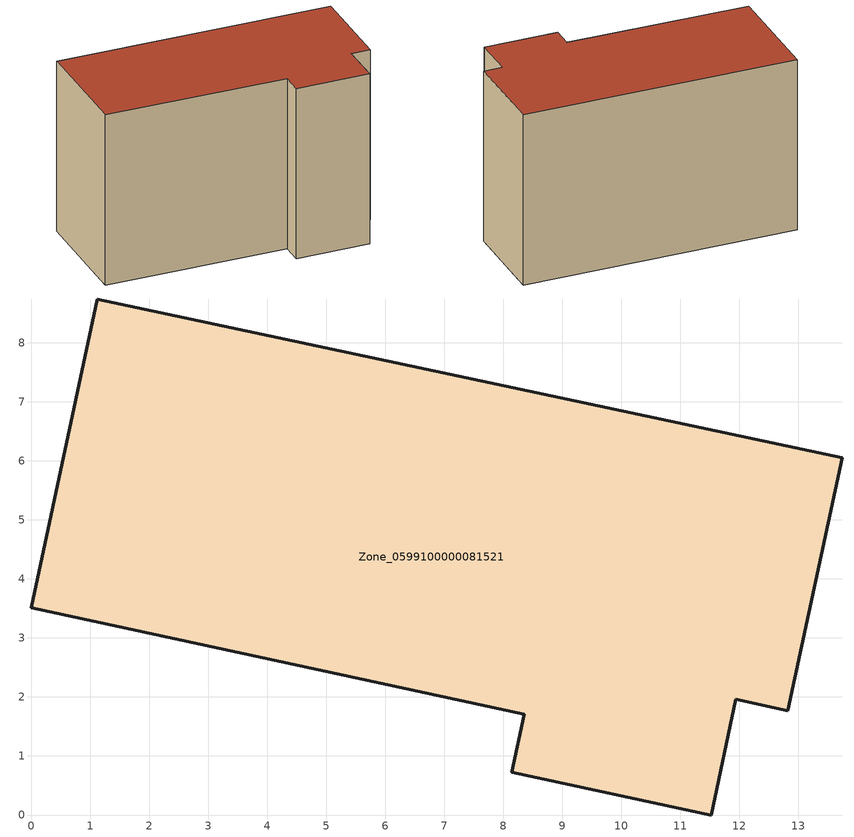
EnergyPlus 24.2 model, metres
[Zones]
Zone_0599100000081521
 floor ground (C_G): 1.12,8.74 13.75,6.05 12.82,1.77 11.94,1.96 11.53,0 8.15,0.73 8.36,1.71 0,3.52 z0
 wall outside (C_F): 8.36,1.71 8.15,0.73 11.53,0 11.94,1.96 12.82,1.77 13.75,6.05 1.12,8.74 0,3.52 8.36,1.71 z0:8.35
 roof outside (C_R): 1.12,8.74 0,3.52 8.36,1.71 8.15,0.73 11.53,0 11.94,1.96 12.82,1.77 13.75,6.05 z8.35
[BUILDING]
Pand.0599100000081521: North Axis=0; Terrain=City; Loads Convergence Tolerance Value=0.04; Temperature Convergence Tolerance Value=0.4; Solar Distribution=FullExterior; Maximum Number of Warmup Days=25; Minimum Number of Warmup Days=1
[Site:Location]
Rotterdam.The.Hague.AP_ZH_NLD Design_Conditions: Latitude=51.96; Longitude=4.45; Time Zone=1; Elevation=-4.5
[SITE:GROUNDTEMPERATURE:BUILDINGSURFACE]
18, 18, 18, 18, 18, 18, 18, 18, 18, 18, 18, 18
[MATERIAL] Thermal Absorptance=0.9; Solar Absorptance=0.7; Visible Absorptance=0.7
Name | Roughness | Thickness | Conductivity | Density | Specific Heat
G.TC.1975-1991 | MediumSmooth | 0.15 | 0.288461 | 540 | 1210
F.TC.1975-1991 | Rough | 0.3 | 0.230769 | 1920 | 840
R.TC.1975-1991 | MediumRough | 0.2 | 0.153846 | 1500 | 1000
[CONSTRUCTION]
C_G: G.TC.1975-1991
C_F: F.TC.1975-1991
C_R: R.TC.1975-1991
[ZONE]
Zone_0599100000081521: Type=1; Multiplier=1; Ceiling Height=Autocalculate; Volume=Autocalculate; Floor Area=autocalculate; Part of Total Floor Area=Yes
[ZONEINFILTRATION:DESIGNFLOWRATE]
Infil_Zone_0599100000081521: Zone or ZoneList or Space or SpaceList=Zone_0599100000081521; Schedule=AlwaysOn; Design Flow Rate Calculation Method=Flow/Area; Flow Rate per Floor Area=0.003; Constant Term Coefficient=1; Temperature Term Coefficient=0; Velocity Term Coefficient=0; Velocity Squared Term Coefficient=0
[HVACTEMPLATE:ZONE:IDEALLOADSAIRSYSTEM]
Zone_0599100000081521: Maximum Heating Supply Air Temperature=50; Minimum Cooling Supply Air Temperature=13; Maximum Heating Supply Air Humidity Ratio=0.0156; Minimum Cooling Supply Air Humidity Ratio=0.0077; Heating Limit=NoLimit; Cooling Limit=NoLimit; Dehumidification Control Type=ConstantSensibleHeatRatio; Cooling Sensible Heat Ratio=0.7; Dehumidification Setpoint=60; Humidification Control Type=None; Humidification Setpoint=30; Outdoor Air Method=None; Outdoor Air Flow Rate per Person=0.00944; Outdoor Air Flow Rate per Zone Floor Area=0; Outdoor Air Flow Rate per Zone=0; Demand Controlled Ventilation Type=None; Outdoor Air Economizer Type=NoEconomizer; Heat Recovery Type=None; Sensible Heat Recovery Effectiveness=0.7; Latent Heat Recovery Effectiveness=0.65
[ZONECONTROL:THERMOSTAT]
ThermostatControl_Zone_0599100000081521: Zone or ZoneList=Zone_0599100000081521; Control Type Schedule=DualSetpointControlType; Control 1=Thermostat_Zone_0599100000081521; Temperature Difference Between Cutout And Setpoint=0
[THERMOSTATSETPOINT:DUALSETPOINT]
Thermostat_Zone_0599100000081521: Heating Setpoint Temperature Schedule=HeatingSetpoint_Zone_0599100000081521; Cooling Setpoint Temperature Schedule=CoolingSetpoint_Zone_0599100000081521
[SCHEDULE:COMPACT]
HeatingSetpoint_Zone_0599100000081521: Through: 12/31, For: AllDays, Until: 24:00, 21
CoolingSetpoint_Zone_0599100000081521: Through: 12/31, For: AllDays, Until: 24:00, 24
DualSetpointControlType: Through: 12/31, For: AllDays, Until: 24:00, 4
AlwaysOn: Through: 12/31, For: AllDays, Until: 24:00, 1
